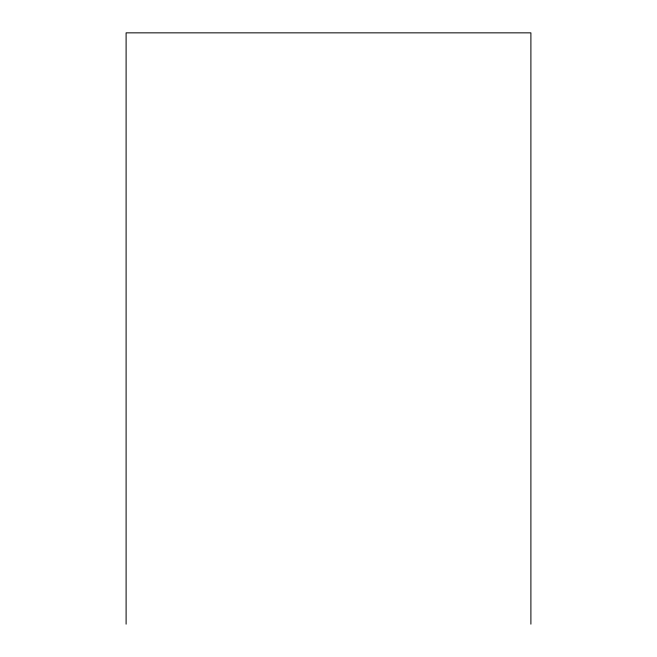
<?xml version="1.0" encoding="UTF-8"?>
<svg xmlns="http://www.w3.org/2000/svg" width="657" height="657" viewBox="0 0 657 657"><rect width="100%" height="100%" fill="white"/><g stroke="black" fill="none" stroke-linecap="round" stroke-linejoin="round"><path stroke-width="0.99" d="M530.897 624.15L530.897 32.85L126.103 32.85L126.103 624.15"/></g></svg>
